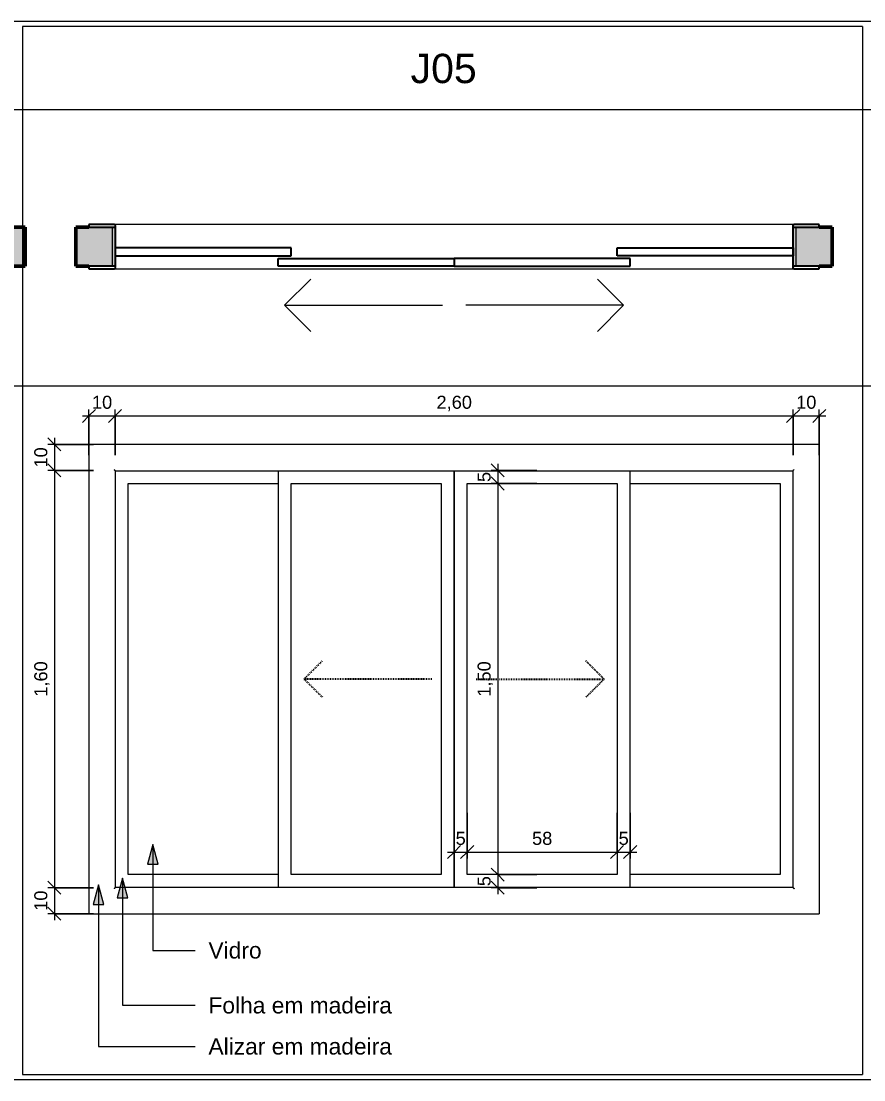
# Model space of a CAD drawing. Header units: millimetres. Extents: x 502 to 50962, y -45 to 5297.
# Drawn here: x 42833 to 46064, y 1167 to 5227 of the extents above; entities that cross this region are included whole.
import ezdxf

# ---------------------------------------------------------------- set-up
doc = ezdxf.new("R2010")
doc.units = ezdxf.units.MM
doc.linetypes.add('Dash', pattern=[6.35, 3.175, -3.175])
for name, color, linetype, lineweight in [('A-ANNO-DIMS', 211, 'Continuous', 9), ('A-ANNO-DIMS-25', 211, 'Continuous', 9), ('A-DETL-THIN', 151, 'Continuous', 9), ('A-GLAZ', 151, 'Continuous', 25), ('A-GLAZ-HDLN', 1, 'Dash', 25), ('A-WALL', 113, 'Continuous', 50), ('A-WALL-PATT', 111, 'Continuous', 25), ('G-ANNO-TEXT', 231, 'Continuous', 9)]:
    doc.layers.add(name, color=color, linetype=linetype, lineweight=lineweight)
doc.styles.add('@Arial Unicode MS', font='', dxfattribs={"height": 50})
doc.styles.add('Arial', font='arial.ttf', dxfattribs={"height": 112.5})
doc.styles.add('Arial_3', font='arial.ttf', dxfattribs={"height": 62.5})
doc.styles.get('@Arial Unicode MS').set_extended_font_data('@Arial Unicode MS')
doc.dimstyles.new('CRT_-__Metros_-_Linha_de_chamada_3_5_mm', dxfattribs={"dimscale": 304.8, "dimtxt": 50.292243, "dimasz": 0.164042, "dimexe": 0.082021, "dimexo": 0.0625, "dimgap": 0.04101, "dimtad": 1, "dimlfac": 0.001, "dimrnd": 0.01, "dimzin": 0, "dimdsep": 46, "dimtxsty": '@Arial Unicode MS', "dimblk1": 'OBLIQUE', "dimblk2": 'OBLIQUE', "dimsah": 1, "dimcen": 0.09, "dimdle": 0.082021, "dimazin": 0, "dimtfac": 1, "dimtdec": 4, "dimtix": 1, "dimtmove": 0, "dimatfit": 3, "dimfxl": 0.492126, "dimfxlon": 1, "dimtvp": 1, "dimtolj": 1, "dimtzin": 0, "dimarcsym": 2})
doc.dimstyles.new('CRT_-__Metros_-_Linha_de_chamada_3_5_mm_1', dxfattribs={"dimscale": 304.8, "dimtxt": 50.292243, "dimasz": 0.164042, "dimexe": 0.082021, "dimexo": 0.0625, "dimgap": 0.04101, "dimtad": 1, "dimdec": 0, "dimlfac": 0.1, "dimdsep": 46, "dimtxsty": '@Arial Unicode MS', "dimblk1": 'OBLIQUE', "dimblk2": 'OBLIQUE', "dimsah": 1, "dimcen": 0.09, "dimdle": 0.082021, "dimazin": 0, "dimtfac": 1, "dimtdec": 4, "dimtix": 1, "dimtmove": 0, "dimatfit": 3, "dimfxl": 0.492126, "dimfxlon": 1, "dimtvp": 1, "dimtolj": 1, "dimtzin": 0, "dimarcsym": 2})

# ---------------------------------------------------------------- blocks, each defined once
blk = doc.blocks.new('Family - ___-4157164-DETALHAMENTO DE JANELAS')
at = {"layer": 'A-WALL-PATT'}
h = blk.add_hatch(color=256, dxfattribs=at)
h.paths.add_polyline_path([(5706, 4287.4), (5856, 4287.4), (5856, 4437.4), (5706, 4437.4), (5706, 4292.6)])
h.paths.add_polyline_path([(8256, 4287.4), (8406, 4287.4), (8406, 4437.4), (8256, 4437.4)])
at = {"layer": 'A-GLAZ'}
for p, q in [((5852, 4447.4), (5756, 4447.4)), ((5756, 4447.4), (5756, 4437.4)), ((5756, 4437.4), (5856, 4437.4)), ((5856, 4437.4), (5856, 4287.4)), ((5857, 4282.4), (5857, 4442.4)), ((8255, 4442.4), (8255, 4282.4)), ((8256, 4287.4), (8256, 4437.4)), ((8256, 4437.4), (8356, 4437.4)), ((8356, 4447.4), (8260, 4447.4)), ((8356, 4437.4), (8356, 4447.4)), ((5856, 4357.4), (5856, 4327.4)), ((6481, 4357.4), (5856, 4357.4)), ((6481, 4327.4), (6481, 4357.4)), ((7631, 4327.4), (7631, 4357.4)), ((7631, 4357.4), (8256, 4357.4)), ((8256, 4357.4), (8256, 4327.4)), ((5856, 4327.4), (6481, 4327.4)), ((6431, 4287.4), (6431, 4317.4)), ((6431, 4317.4), (7056, 4317.4)), ((7056, 4317.4), (7056, 4287.4)), ((7681, 4317.4), (7056, 4317.4)), ((7056, 4317.4), (7056, 4287.4)), ((8256, 4327.4), (7631, 4327.4)), ((7681, 4287.4), (7681, 4317.4)), ((5756, 4287.4), (5756, 4277.4)), ((5856, 4287.4), (5756, 4287.4)), ((5756, 4277.4), (5852, 4277.4)), ((7056, 4287.4), (6431, 4287.4)), ((7056, 4287.4), (7681, 4287.4)), ((8356, 4287.4), (8256, 4287.4)), ((8260, 4277.4), (8356, 4277.4)), ((8356, 4277.4), (8356, 4287.4))]:
    blk.add_line(p, q, dxfattribs=at)
at = {"layer": 'A-GLAZ', "lineweight": 9}
for p, q in [((5846, 4287.4), (5846, 4437.4)), ((8260, 4447.4), (5852, 4447.4)), ((8266, 4437.4), (8266, 4287.4)), ((5852, 4277.4), (8260, 4277.4)), ((6456, 4137.4), (6556, 4237.4)), ((7656, 4137.4), (7556, 4237.4)), ((6456, 4137.4), (6556, 4037.4)), ((6456, 4137.4), (7011, 4137.4)), ((7656, 4137.4), (7101, 4137.4)), ((7656, 4137.4), (7556, 4037.4))]:
    blk.add_line(p, q, dxfattribs=at)
at = {"layer": 'A-GLAZ'}
for centre, start, end in [((5852, 4442.4), 0, 90), ((8260, 4442.4), 90, 180), ((5852, 4282.4), 270, 0), ((8260, 4282.4), 180, 270)]:
    blk.add_arc(centre, 5, start, end, dxfattribs=at)
at = {"layer": 'A-GLAZ', "lineweight": 9}
for points, knots in [([(5852, 4447.4), (5852.5, 4447.4), (5853.1, 4447.3), (5854, 4447), (5854.4, 4446.8), (5854.8, 4446.6), (5855.2, 4446.3), (5855.5, 4446), (5855.8, 4445.7), (5856.1, 4445.4), (5856.4, 4444.9), (5856.7, 4444.3), (5856.9, 4443.5), (5857, 4442.8), (5857, 4442.4)], [0, 0, 0, 0, 0.166667, 0.25, 0.333333, 0.375, 0.416667, 0.5, 0.541667, 0.583333, 0.666667, 0.75, 0.833333, 1, 1, 1, 1]), ([(8260, 4447.4), (8259.6, 4447.4), (8258.9, 4447.3), (8258.1, 4447), (8257.6, 4446.8), (8257.3, 4446.6), (8256.9, 4446.3), (8256.6, 4446), (8256.3, 4445.7), (8256, 4445.4), (8255.7, 4444.9), (8255.4, 4444.3), (8255.1, 4443.5), (8255, 4442.8), (8255, 4442.4)], [0, 0, 0, 0, 0.166667, 0.25, 0.333333, 0.375, 0.416667, 0.5, 0.541667, 0.583333, 0.666667, 0.75, 0.833333, 1, 1, 1, 1]), ([(5857, 4282.4), (5857, 4282), (5856.9, 4281.3), (5856.7, 4280.5), (5856.4, 4279.9), (5856.1, 4279.4), (5855.8, 4279.1), (5855.5, 4278.8), (5855.1, 4278.4), (5854.6, 4278.1), (5854.2, 4277.9), (5853.8, 4277.7), (5853.1, 4277.5), (5852.5, 4277.4), (5852, 4277.4)], [0, 0, 0, 0, 0.166667, 0.25, 0.333333, 0.416667, 0.458333, 0.5, 0.583333, 0.666667, 0.708333, 0.75, 0.833333, 1, 1, 1, 1]), ([(8255, 4282.4), (8255, 4282), (8255.1, 4281.3), (8255.4, 4280.5), (8255.7, 4279.9), (8256, 4279.4), (8256.3, 4279.1), (8256.6, 4278.8), (8257, 4278.4), (8257.4, 4278.1), (8257.8, 4277.9), (8258.2, 4277.7), (8258.9, 4277.5), (8259.6, 4277.4), (8260, 4277.4)], [0, 0, 0, 0, 0.166667, 0.25, 0.333333, 0.416667, 0.458333, 0.5, 0.583333, 0.666667, 0.708333, 0.75, 0.833333, 1, 1, 1, 1])]:
    blk.add_open_spline(points, degree=3, knots=knots, dxfattribs=at)
at = {"layer": 'A-WALL'}
for p, q in [((5756, 4437.4), (5706, 4437.4)), ((5706, 4437.4), (5706, 4287.4)), ((8406, 4437.4), (8356, 4437.4)), ((8406, 4287.4), (8406, 4437.4)), ((5706, 4287.4), (5756, 4287.4)), ((8356, 4287.4), (8406, 4287.4))]:
    blk.add_line(p, q, dxfattribs=at)
blk = doc.blocks.new('Family - ___-4157260-DETALHAMENTO DE JANELAS')
at = {"layer": 'A-WALL-PATT'}
h = blk.add_hatch(color=256, dxfattribs=at)
h.paths.add_polyline_path([(11450.8, 4287.4), (11500.8, 4287.4), (11500.8, 4437.4), (11350.8, 4437.4), (11350.8, 4287.4), (11385.5, 4287.4)])
h.paths.add_polyline_path([(8650.8, 4287.4), (8750.8, 4287.4), (8750.8, 4437.4), (8600.8, 4437.4), (8600.8, 4287.4)])
at = {"layer": 'A-GLAZ'}
for p, q in [((8746.8, 4447.4), (8650.8, 4447.4)), ((8650.8, 4447.4), (8650.8, 4437.4)), ((8650.8, 4437.4), (8750.8, 4437.4)), ((8750.8, 4437.4), (8750.8, 4287.4)), ((8751.8, 4282.4), (8751.8, 4442.4)), ((11349.8, 4442.4), (11349.8, 4282.4)), ((11350.8, 4287.4), (11350.8, 4437.4)), ((11350.8, 4437.4), (11450.8, 4437.4)), ((11450.8, 4447.4), (11354.8, 4447.4)), ((11450.8, 4437.4), (11450.8, 4447.4)), ((8750.8, 4357.4), (8750.8, 4327.4)), ((9425.8, 4357.4), (8750.8, 4357.4)), ((9425.8, 4327.4), (9425.8, 4357.4)), ((10675.8, 4327.4), (10675.8, 4357.4)), ((10675.8, 4357.4), (11350.8, 4357.4)), ((11350.8, 4357.4), (11350.8, 4327.4)), ((8750.8, 4327.4), (9425.8, 4327.4)), ((9375.8, 4287.4), (9375.8, 4317.4)), ((9375.8, 4317.4), (10050.8, 4317.4)), ((10050.8, 4317.4), (10050.8, 4287.4)), ((10725.8, 4317.4), (10050.8, 4317.4)), ((10050.8, 4317.4), (10050.8, 4287.4)), ((11350.8, 4327.4), (10675.8, 4327.4)), ((10725.8, 4287.4), (10725.8, 4317.4)), ((8650.8, 4287.4), (8650.8, 4277.4)), ((8750.8, 4287.4), (8650.8, 4287.4)), ((8650.8, 4277.4), (8746.8, 4277.4)), ((10050.8, 4287.4), (9375.8, 4287.4)), ((10050.8, 4287.4), (10725.8, 4287.4)), ((11450.8, 4287.4), (11350.8, 4287.4)), ((11354.8, 4277.4), (11450.8, 4277.4)), ((11450.8, 4277.4), (11450.8, 4287.4))]:
    blk.add_line(p, q, dxfattribs=at)
at = {"layer": 'A-GLAZ', "lineweight": 9}
for p, q in [((8740.8, 4287.4), (8740.8, 4437.4)), ((11354.8, 4447.4), (8746.8, 4447.4)), ((11360.8, 4437.4), (11360.8, 4287.4)), ((8746.8, 4277.4), (11354.8, 4277.4)), ((9400.8, 4137.4), (9500.8, 4237.4)), ((10700.8, 4137.4), (10600.8, 4237.4)), ((9400.8, 4137.4), (9500.8, 4037.4)), ((9400.8, 4137.4), (10005.8, 4137.4)), ((10700.8, 4137.4), (10095.8, 4137.4)), ((10700.8, 4137.4), (10600.8, 4037.4))]:
    blk.add_line(p, q, dxfattribs=at)
at = {"layer": 'A-GLAZ'}
for centre, start, end in [((8746.8, 4442.4), 0, 90), ((11354.8, 4442.4), 90, 180), ((8746.8, 4282.4), 270, 0), ((11354.8, 4282.4), 180, 270)]:
    blk.add_arc(centre, 5, start, end, dxfattribs=at)
at = {"layer": 'A-GLAZ', "lineweight": 9}
for points, knots in [([(8746.8, 4447.4), (8747.3, 4447.4), (8747.9, 4447.3), (8748.7, 4447), (8749.2, 4446.8), (8749.6, 4446.6), (8750, 4446.3), (8750.3, 4446), (8750.6, 4445.7), (8750.9, 4445.4), (8751.2, 4444.9), (8751.5, 4444.3), (8751.7, 4443.5), (8751.8, 4442.8), (8751.8, 4442.4)], [0, 0, 0, 0, 0.166667, 0.25, 0.333333, 0.375, 0.416667, 0.5, 0.541667, 0.583333, 0.666667, 0.75, 0.833333, 1, 1, 1, 1]), ([(11354.8, 4447.4), (11354.4, 4447.4), (11353.7, 4447.3), (11352.9, 4447), (11352.4, 4446.8), (11352, 4446.6), (11351.7, 4446.3), (11351.4, 4446), (11351.1, 4445.7), (11350.8, 4445.4), (11350.5, 4444.9), (11350.2, 4444.3), (11349.9, 4443.5), (11349.8, 4442.8), (11349.8, 4442.4)], [0, 0, 0, 0, 0.166667, 0.25, 0.333333, 0.375, 0.416667, 0.5, 0.541667, 0.583333, 0.666667, 0.75, 0.833333, 1, 1, 1, 1]), ([(8751.8, 4282.4), (8751.8, 4282), (8751.7, 4281.3), (8751.5, 4280.5), (8751.2, 4279.9), (8750.9, 4279.4), (8750.6, 4279.1), (8750.3, 4278.8), (8749.9, 4278.4), (8749.4, 4278.1), (8749, 4277.9), (8748.6, 4277.7), (8747.9, 4277.5), (8747.3, 4277.4), (8746.8, 4277.4)], [0, 0, 0, 0, 0.166667, 0.25, 0.333333, 0.416667, 0.458333, 0.5, 0.583333, 0.666667, 0.708333, 0.75, 0.833333, 1, 1, 1, 1]), ([(11349.8, 4282.4), (11349.8, 4282), (11349.9, 4281.3), (11350.2, 4280.5), (11350.5, 4279.9), (11350.8, 4279.4), (11351.1, 4279.1), (11351.4, 4278.8), (11351.8, 4278.4), (11352.2, 4278.1), (11352.6, 4277.9), (11353, 4277.7), (11353.7, 4277.5), (11354.4, 4277.4), (11354.8, 4277.4)], [0, 0, 0, 0, 0.166667, 0.25, 0.333333, 0.416667, 0.458333, 0.5, 0.583333, 0.666667, 0.708333, 0.75, 0.833333, 1, 1, 1, 1])]:
    blk.add_open_spline(points, degree=3, knots=knots, dxfattribs=at)
at = {"layer": 'A-WALL'}
for p, q in [((8650.8, 4437.4), (8600.8, 4437.4)), ((8600.8, 4437.4), (8600.8, 4287.4)), ((11500.8, 4437.4), (11450.8, 4437.4)), ((11500.8, 4287.4), (11500.8, 4437.4)), ((8600.8, 4287.4), (8650.8, 4287.4)), ((11450.8, 4287.4), (11500.8, 4287.4))]:
    blk.add_line(p, q, dxfattribs=at)
blk = doc.blocks.new('Family - ___-4157262-DETALHAMENTO DE JANELAS')
at = {"layer": 'A-GLAZ', "lineweight": 9}
for p, q in [((8650.8, 3603.9), (8650.8, 1803.9)), ((11450.8, 3603.9), (8650.8, 3603.9)), ((11450.8, 3603.9), (11450.8, 1803.9)), ((8751.8, 1904.9), (8751.8, 3502.9)), ((8751.8, 3502.9), (11349.8, 3502.9)), ((9375.8, 3502.9), (9375.8, 1904.9)), ((10050.8, 1904.9), (10050.8, 3502.9)), ((10050.8, 3502.9), (10050.8, 1904.9)), ((10725.8, 1904.9), (10725.8, 3503)), ((11349.8, 3502.9), (11349.8, 1904.9)), ((8800.8, 1953.9), (8800.8, 3453.9)), ((8800.8, 3453.9), (9375.8, 3453.9)), ((9425.8, 1953.9), (9425.8, 3453.9)), ((9425.8, 3453.9), (10000.8, 3453.9)), ((10000.8, 3453.9), (10000.8, 1953.9)), ((10100.8, 3453.9), (10675.8, 3453.9)), ((10100.8, 1953.9), (10100.8, 3453.9)), ((10675.8, 3453.9), (10675.8, 1953.9)), ((10725.8, 3453.9), (11300.8, 3453.9)), ((11300.8, 3453.9), (11300.8, 1953.9)), ((9375.8, 1953.9), (8800.8, 1953.9)), ((10000.8, 1953.9), (9425.8, 1953.9)), ((10675.8, 1953.9), (10100.8, 1953.9)), ((11300.8, 1953.9), (10725.8, 1953.9)), ((11349.8, 1904.9), (8751.8, 1904.9)), ((8650.8, 1803.9), (11450.8, 1803.9))]:
    blk.add_line(p, q, dxfattribs=at)
for points, knots in [([(8751.8, 3502.9), (8751.8, 3502.9), (8751.7, 3503), (8751.5, 3503.3), (8751.2, 3503.6), (8750.9, 3503.9), (8750.6, 3504.2), (8750.3, 3504.5), (8749.9, 3504.9), (8749.4, 3505.3), (8749, 3505.7), (8748.6, 3506.1), (8747.9, 3506.9), (8747.3, 3507.5), (8746.8, 3507.9)], [0, 0, 0, 0, 0.166667, 0.25, 0.333333, 0.416667, 0.458333, 0.5, 0.583333, 0.666667, 0.708333, 0.75, 0.833333, 1, 1, 1, 1]), ([(11354.8, 3507.9), (11354.4, 3507.5), (11353.7, 3506.9), (11352.9, 3506), (11352.4, 3505.5), (11352.1, 3505.2), (11351.7, 3504.8), (11351.4, 3504.5), (11351.1, 3504.2), (11350.8, 3503.9), (11350.5, 3503.6), (11350.2, 3503.3), (11349.9, 3503), (11349.8, 3502.9), (11349.8, 3502.9)], [-1, -1, -1, -1, -0.833333, -0.75, -0.666667, -0.625, -0.583333, -0.5, -0.458333, -0.416667, -0.333333, -0.25, -0.166667, 0, 0, 0, 0]), ([(8751.8, 1904.9), (8751.8, 1904.9), (8751.7, 1904.9), (8751.5, 1904.6), (8751.2, 1904.3), (8750.9, 1904), (8750.6, 1903.7), (8750.3, 1903.4), (8749.9, 1903), (8749.4, 1902.5), (8749, 1902.2), (8748.6, 1901.8), (8747.9, 1901), (8747.3, 1900.4), (8746.8, 1899.9)], [0, 0, 0, 0, 0.166667, 0.25, 0.333333, 0.416667, 0.458333, 0.5, 0.583333, 0.666667, 0.708333, 0.75, 0.833333, 1, 1, 1, 1]), ([(11349.8, 1904.9), (11349.8, 1904.9), (11349.9, 1904.9), (11350.2, 1904.6), (11350.5, 1904.3), (11350.8, 1904), (11351.1, 1903.7), (11351.4, 1903.4), (11351.8, 1903), (11352.2, 1902.5), (11352.6, 1902.2), (11353, 1901.8), (11353.7, 1901), (11354.4, 1900.4), (11354.8, 1899.9)], [0, 0, 0, 0, 0.166667, 0.25, 0.333333, 0.416667, 0.458333, 0.5, 0.583333, 0.666667, 0.708333, 0.75, 0.833333, 1, 1, 1, 1])]:
    blk.add_open_spline(points, degree=3, knots=knots, dxfattribs=at)
at = {"layer": 'A-GLAZ-HDLN'}
for p, q in [((9475.8, 2703.9), (9546.5, 2774.7)), ((10625.8, 2703.9), (10555.1, 2774.7)), ((9475.8, 2703.9), (9546.5, 2633.2)), ((9965.8, 2703.9), (9475.8, 2703.9)), ((10135.8, 2703.9), (10625.8, 2703.9)), ((10625.8, 2703.9), (10555.1, 2633.2))]:
    blk.add_line(p, q, dxfattribs=at)
blk = doc.blocks.new('DIMBLOCK158-DETALHAMENTO DE JANELAS')
at = {"layer": 'A-ANNO-DIMS-25', "lineweight": 18, "transparency": 16777216}
for p, q in [((43092.8, 3713.1), (43117.8, 3738.1)), ((43192.8, 3713.1), (43217.8, 3738.1)), ((43092.8, 3713.1), (43067.8, 3688.1)), ((43192.8, 3713.1), (43167.8, 3688.1))]:
    blk.add_line(p, q, dxfattribs=at)
at = {"layer": 'A-ANNO-DIMS-25', "transparency": 16777216}
for p, q in [((43092.8, 3563.1), (43092.8, 3738.1)), ((43192.8, 3563.1), (43192.8, 3738.1)), ((43067.8, 3713.1), (43192.8, 3713.1)), ((43092.8, 3713.1), (43092.8, 3563.1)), ((43192.8, 3713.1), (43192.8, 3563.1))]:
    blk.add_line(p, q, dxfattribs=at)
at = {"layer": 'A-ANNO-DIMS-25', "color": 0, "transparency": 16777216, "insert": (43104.1, 3790.5), "char_height": 50, "width": 92.937, "attachment_point": 1, "line_spacing_factor": 1.117605, "style": '@Arial Unicode MS'}
blk.add_mtext('10', dxfattribs=at)
blk = doc.blocks.new('_Oblique')
at = {"color": 0, "linetype": 'ByBlock', "lineweight": -2}
blk.add_line((-0.5, -0.5), (0.5, 0.5), dxfattribs=at)
blk = doc.blocks.new('DIMBLOCK159-DETALHAMENTO DE JANELAS')
at = {"layer": 'A-ANNO-DIMS-25', "lineweight": 18, "transparency": 16777216}
for p, q in [((43192.8, 3713.1), (43217.8, 3738.1)), ((45792.8, 3713.1), (45817.8, 3738.1)), ((43192.8, 3713.1), (43167.8, 3688.1)), ((45792.8, 3713.1), (45767.8, 3688.1))]:
    blk.add_line(p, q, dxfattribs=at)
at = {"layer": 'A-ANNO-DIMS-25', "transparency": 16777216}
for p, q in [((43192.8, 3563.1), (43192.8, 3738.1)), ((45792.8, 3563.1), (45792.8, 3738.1)), ((43192.8, 3713.1), (45792.8, 3713.1)), ((43192.8, 3713.1), (43192.8, 3563.1)), ((45792.8, 3713.1), (45792.8, 3563.1))]:
    blk.add_line(p, q, dxfattribs=at)
at = {"layer": 'A-ANNO-DIMS-25', "color": 0, "transparency": 16777216, "insert": (44425.2, 3790.5), "char_height": 50, "width": 162.337, "attachment_point": 1, "line_spacing_factor": 1.117605, "style": '@Arial Unicode MS'}
blk.add_mtext('2,60', dxfattribs=at)
blk = doc.blocks.new('DIMBLOCK160-DETALHAMENTO DE JANELAS')
at = {"layer": 'A-ANNO-DIMS-25', "lineweight": 18, "transparency": 16777216}
for p, q in [((45792.8, 3713.1), (45817.8, 3738.1)), ((45892.8, 3713.1), (45917.8, 3738.1)), ((45792.8, 3713.1), (45767.8, 3688.1)), ((45892.8, 3713.1), (45867.8, 3688.1))]:
    blk.add_line(p, q, dxfattribs=at)
at = {"layer": 'A-ANNO-DIMS-25', "transparency": 16777216}
for p, q in [((45792.8, 3563.1), (45792.8, 3738.1)), ((45892.8, 3563.1), (45892.8, 3738.1)), ((45792.8, 3713.1), (45917.8, 3713.1)), ((45792.8, 3713.1), (45792.8, 3563.1)), ((45892.8, 3713.1), (45892.8, 3563.1))]:
    blk.add_line(p, q, dxfattribs=at)
at = {"layer": 'A-ANNO-DIMS-25', "color": 0, "transparency": 16777216, "insert": (45804.1, 3790.5), "char_height": 50, "width": 92.937, "attachment_point": 1, "line_spacing_factor": 1.117605, "style": '@Arial Unicode MS'}
blk.add_mtext('10', dxfattribs=at)
blk = doc.blocks.new('DIMBLOCK161-DETALHAMENTO DE JANELAS')
at = {"layer": 'A-ANNO-DIMS-25', "lineweight": 18, "transparency": 16777216}
for p, q in [((42960.4, 3603.9), (42935.4, 3628.9)), ((42960.4, 3603.9), (42985.4, 3578.9)), ((42960.4, 3503.9), (42935.4, 3528.9)), ((42960.4, 3503.9), (42985.4, 3478.9))]:
    blk.add_line(p, q, dxfattribs=at)
at = {"layer": 'A-ANNO-DIMS-25', "transparency": 16777216}
for p, q in [((42960.4, 3628.9), (42960.4, 3503.9)), ((43110.4, 3603.9), (42935.4, 3603.9)), ((42960.4, 3603.9), (43110.4, 3603.9)), ((43110.4, 3503.9), (42935.4, 3503.9)), ((42960.4, 3503.9), (43110.4, 3503.9))]:
    blk.add_line(p, q, dxfattribs=at)
at = {"layer": 'A-ANNO-DIMS-25', "color": 0, "transparency": 16777216, "insert": (42883, 3515.2), "char_height": 50, "width": 92.937, "attachment_point": 1, "rotation": 90, "line_spacing_factor": 1.117605, "style": '@Arial Unicode MS'}
blk.add_mtext('10', dxfattribs=at)
blk = doc.blocks.new('DIMBLOCK162-DETALHAMENTO DE JANELAS')
at = {"layer": 'A-ANNO-DIMS-25', "lineweight": 18, "transparency": 16777216}
for p, q in [((42960.4, 3503.9), (42935.4, 3528.9)), ((42960.4, 3503.9), (42985.4, 3478.9)), ((42960.4, 1903.9), (42935.4, 1928.9)), ((42960.4, 1903.9), (42985.4, 1878.9))]:
    blk.add_line(p, q, dxfattribs=at)
at = {"layer": 'A-ANNO-DIMS-25', "transparency": 16777216}
for p, q in [((43110.4, 3503.9), (42935.4, 3503.9)), ((42960.4, 3503.9), (42960.4, 1903.9)), ((42960.4, 3503.9), (43110.4, 3503.9)), ((43110.4, 1903.9), (42935.4, 1903.9)), ((42960.4, 1903.9), (43110.4, 1903.9))]:
    blk.add_line(p, q, dxfattribs=at)
at = {"layer": 'A-ANNO-DIMS-25', "color": 0, "transparency": 16777216, "insert": (42883, 2636.3), "char_height": 50, "width": 162.337, "attachment_point": 1, "rotation": 90, "line_spacing_factor": 1.117605, "style": '@Arial Unicode MS'}
blk.add_mtext('1,60', dxfattribs=at)
blk = doc.blocks.new('DIMBLOCK163-DETALHAMENTO DE JANELAS')
at = {"layer": 'A-ANNO-DIMS-25', "lineweight": 18, "transparency": 16777216}
for p, q in [((42960.4, 1903.9), (42935.4, 1928.9)), ((42960.4, 1903.9), (42985.4, 1878.9)), ((42960.4, 1803.9), (42935.4, 1828.9)), ((42960.4, 1803.9), (42985.4, 1778.9))]:
    blk.add_line(p, q, dxfattribs=at)
at = {"layer": 'A-ANNO-DIMS-25', "transparency": 16777216}
for p, q in [((43110.4, 1903.9), (42935.4, 1903.9)), ((42960.4, 1903.9), (42960.4, 1778.9)), ((42960.4, 1903.9), (43110.4, 1903.9)), ((43110.4, 1803.9), (42935.4, 1803.9)), ((42960.4, 1803.9), (43110.4, 1803.9))]:
    blk.add_line(p, q, dxfattribs=at)
at = {"layer": 'A-ANNO-DIMS-25', "color": 0, "transparency": 16777216, "insert": (42883, 1815.2), "char_height": 50, "width": 92.937, "attachment_point": 1, "rotation": 90, "line_spacing_factor": 1.117605, "style": '@Arial Unicode MS'}
blk.add_mtext('10', dxfattribs=at)
blk = doc.blocks.new('DIMBLOCK164-DETALHAMENTO DE JANELAS')
at = {"layer": 'A-ANNO-DIMS-25', "transparency": 16777216}
for p, q in [((44492.8, 2190.7), (44492.8, 2015.7)), ((44492.8, 2040.7), (44492.8, 2190.7)), ((44542.8, 2190.7), (44542.8, 2015.7)), ((44542.8, 2040.7), (44542.8, 2190.7)), ((44467.8, 2040.7), (44542.8, 2040.7))]:
    blk.add_line(p, q, dxfattribs=at)
at = {"layer": 'A-ANNO-DIMS-25', "lineweight": 18, "transparency": 16777216}
for p, q in [((44492.8, 2040.7), (44467.8, 2015.7)), ((44492.8, 2040.7), (44517.8, 2065.7)), ((44542.8, 2040.7), (44517.8, 2015.7)), ((44542.8, 2040.7), (44567.8, 2065.7))]:
    blk.add_line(p, q, dxfattribs=at)
at = {"layer": 'A-ANNO-DIMS-25', "color": 0, "transparency": 16777216, "insert": (44498.5, 2118.1), "char_height": 50, "width": 46.468, "attachment_point": 1, "line_spacing_factor": 1.117605, "style": '@Arial Unicode MS'}
blk.add_mtext('5', dxfattribs=at)
blk = doc.blocks.new('DIMBLOCK165-DETALHAMENTO DE JANELAS')
at = {"layer": 'A-ANNO-DIMS-25', "transparency": 16777216}
for p, q in [((44542.8, 2190.7), (44542.8, 2015.7)), ((44542.8, 2040.7), (44542.8, 2190.7)), ((45117.8, 2190.7), (45117.8, 2015.7)), ((45117.8, 2040.7), (45117.8, 2190.7)), ((44542.8, 2040.7), (45117.8, 2040.7))]:
    blk.add_line(p, q, dxfattribs=at)
at = {"layer": 'A-ANNO-DIMS-25', "lineweight": 18, "transparency": 16777216}
for p, q in [((44542.8, 2040.7), (44517.8, 2015.7)), ((44542.8, 2040.7), (44567.8, 2065.7)), ((45117.8, 2040.7), (45092.8, 2015.7)), ((45117.8, 2040.7), (45142.8, 2065.7))]:
    blk.add_line(p, q, dxfattribs=at)
at = {"layer": 'A-ANNO-DIMS-25', "color": 0, "transparency": 16777216, "insert": (44791.6, 2118.1), "char_height": 50, "width": 92.937, "attachment_point": 1, "line_spacing_factor": 1.117605, "style": '@Arial Unicode MS'}
blk.add_mtext('58', dxfattribs=at)
blk = doc.blocks.new('DIMBLOCK166-DETALHAMENTO DE JANELAS')
at = {"layer": 'A-ANNO-DIMS-25', "transparency": 16777216}
for p, q in [((45117.8, 2190.7), (45117.8, 2015.7)), ((45117.8, 2040.7), (45117.8, 2190.7)), ((45167.8, 2190.7), (45167.8, 2015.7)), ((45167.8, 2040.7), (45167.8, 2190.7)), ((45117.8, 2040.7), (45192.8, 2040.7))]:
    blk.add_line(p, q, dxfattribs=at)
at = {"layer": 'A-ANNO-DIMS-25', "lineweight": 18, "transparency": 16777216}
for p, q in [((45117.8, 2040.7), (45092.8, 2015.7)), ((45117.8, 2040.7), (45142.8, 2065.7)), ((45167.8, 2040.7), (45142.8, 2015.7)), ((45167.8, 2040.7), (45192.8, 2065.7))]:
    blk.add_line(p, q, dxfattribs=at)
at = {"layer": 'A-ANNO-DIMS-25', "color": 0, "transparency": 16777216, "insert": (45123.5, 2118.1), "char_height": 50, "width": 46.468, "attachment_point": 1, "line_spacing_factor": 1.117605, "style": '@Arial Unicode MS'}
blk.add_mtext('5', dxfattribs=at)
blk = doc.blocks.new('DIMBLOCK167-DETALHAMENTO DE JANELAS')
at = {"layer": 'A-ANNO-DIMS-25', "lineweight": 18, "transparency": 16777216}
for p, q in [((44660.2, 3503.9), (44635.2, 3528.9)), ((44660.2, 3503.9), (44685.2, 3478.9)), ((44660.2, 3453.9), (44635.2, 3478.9)), ((44660.2, 3453.9), (44685.2, 3428.9))]:
    blk.add_line(p, q, dxfattribs=at)
at = {"layer": 'A-ANNO-DIMS-25', "transparency": 16777216}
for p, q in [((44810.2, 3503.9), (44635.2, 3503.9)), ((44660.2, 3528.9), (44660.2, 3453.9)), ((44660.2, 3503.9), (44810.2, 3503.9)), ((44810.2, 3453.9), (44635.2, 3453.9)), ((44660.2, 3453.9), (44810.2, 3453.9))]:
    blk.add_line(p, q, dxfattribs=at)
at = {"layer": 'A-ANNO-DIMS-25', "color": 0, "transparency": 16777216, "insert": (44582.8, 3459.6), "char_height": 50, "width": 46.468, "attachment_point": 1, "rotation": 90, "line_spacing_factor": 1.117605, "style": '@Arial Unicode MS'}
blk.add_mtext('5', dxfattribs=at)
blk = doc.blocks.new('DIMBLOCK168-DETALHAMENTO DE JANELAS')
at = {"layer": 'A-ANNO-DIMS-25', "lineweight": 18, "transparency": 16777216}
for p, q in [((44660.2, 3453.9), (44635.2, 3478.9)), ((44660.2, 3453.9), (44685.2, 3428.9)), ((44660.2, 1953.9), (44635.2, 1978.9)), ((44660.2, 1953.9), (44685.2, 1928.9))]:
    blk.add_line(p, q, dxfattribs=at)
at = {"layer": 'A-ANNO-DIMS-25', "transparency": 16777216}
for p, q in [((44810.2, 3453.9), (44635.2, 3453.9)), ((44660.2, 3453.9), (44660.2, 1953.9)), ((44660.2, 3453.9), (44810.2, 3453.9)), ((44810.2, 1953.9), (44635.2, 1953.9)), ((44660.2, 1953.9), (44810.2, 1953.9))]:
    blk.add_line(p, q, dxfattribs=at)
at = {"layer": 'A-ANNO-DIMS-25', "color": 0, "transparency": 16777216, "insert": (44582.8, 2636.3), "char_height": 50, "width": 162.337, "attachment_point": 1, "rotation": 90, "line_spacing_factor": 1.117605, "style": '@Arial Unicode MS'}
blk.add_mtext('1,50', dxfattribs=at)
blk = doc.blocks.new('DIMBLOCK169-DETALHAMENTO DE JANELAS')
at = {"layer": 'A-ANNO-DIMS-25', "lineweight": 18, "transparency": 16777216}
for p, q in [((44660.2, 1953.9), (44635.2, 1978.9)), ((44660.2, 1953.9), (44685.2, 1928.9)), ((44660.2, 1903.9), (44635.2, 1928.9)), ((44660.2, 1903.9), (44685.2, 1878.9))]:
    blk.add_line(p, q, dxfattribs=at)
at = {"layer": 'A-ANNO-DIMS-25', "transparency": 16777216}
for p, q in [((44810.2, 1953.9), (44635.2, 1953.9)), ((44660.2, 1953.9), (44660.2, 1878.9)), ((44660.2, 1953.9), (44810.2, 1953.9)), ((44810.2, 1903.9), (44635.2, 1903.9)), ((44660.2, 1903.9), (44810.2, 1903.9))]:
    blk.add_line(p, q, dxfattribs=at)
at = {"layer": 'A-ANNO-DIMS-25', "color": 0, "transparency": 16777216, "insert": (44582.8, 1909.6), "char_height": 50, "width": 46.468, "attachment_point": 1, "rotation": 90, "line_spacing_factor": 1.117605, "style": '@Arial Unicode MS'}
blk.add_mtext('5', dxfattribs=at)

msp = doc.modelspace()

# ---------------------------------------------------------------- hatches: boundary and pattern name
at = {"layer": 'G-ANNO-TEXT'}
for points in [[(43337.759, 2069.44), (43317.662, 1994.44), (43357.855, 1994.44)], [(43129.331, 1914.231), (43109.235, 1839.231), (43149.428, 1839.231)], [(43221.113, 1940.516), (43201.017, 1865.516), (43241.209, 1865.516)]]:
    msp.add_hatch(color=7, dxfattribs=at).paths.add_polyline_path(points)

# ---------------------------------------------------------------- linework, layer by layer
at = {"layer": 'A-DETL-THIN'}
for p, q in [((34978.057, 5227.008), (50962.112, 5227.008)), ((42837.788, 5207.008), (42837.788, 1187.008)), ((46058.706, 5207.008), (42837.788, 5207.008)), ((46058.706, 5207.008), (46058.706, 1187.008)), ((47028.057, 4887.008), (35298.057, 4887.008)), ((50932.112, 4887.008), (35298.057, 4887.008)), ((50932.112, 3827.008), (35298.057, 3827.008)), ((42837.788, 1187.008), (46058.706, 1187.008)), ((50962.112, 1167.008), (34978.057, 1167.008))]:
    msp.add_line(p, q, dxfattribs=at)
at = {"layer": 'G-ANNO-TEXT', "color": 7}
for p, q in [((43337.759, 2069.44), (43317.662, 1994.44)), ((43357.855, 1994.44), (43337.759, 2069.44)), ((43337.759, 2069.44), (43337.759, 1663.514)), ((43317.662, 1994.44), (43357.855, 1994.44)), ((43129.331, 1914.231), (43109.235, 1839.231)), ((43149.428, 1839.231), (43129.331, 1914.231)), ((43129.331, 1914.231), (43129.331, 1295.273)), ((43221.113, 1940.516), (43201.017, 1865.516)), ((43241.209, 1865.516), (43221.113, 1940.516)), ((43221.113, 1940.516), (43221.113, 1452.733)), ((43109.235, 1839.231), (43149.428, 1839.231)), ((43201.017, 1865.516), (43241.209, 1865.516)), ((43337.759, 1663.514), (43500.023, 1663.514)), ((43221.113, 1452.733), (43500.023, 1452.733)), ((43129.331, 1295.273), (43500.023, 1295.273))]:
    msp.add_line(p, q, dxfattribs=at)

# ---------------------------------------------------------------- block references
at = {"layer": 'A-GLAZ', "lineweight": 9}
msp.add_blockref('Family - ___-4157262-DETALHAMENTO DE JANELAS', (34442.006, 0), dxfattribs=at)
at = {"layer": 'A-WALL', "lineweight": 25}
for name in ['Family - ___-4157164-DETALHAMENTO DE JANELAS', 'Family - ___-4157260-DETALHAMENTO DE JANELAS']:
    msp.add_blockref(name, (34442.006, 0), dxfattribs=at)

# ---------------------------------------------------------------- texts
at = {"layer": 'G-ANNO-TEXT', "color": 7, "insert": (44326.033, 5101.947), "char_height": 112.5, "width": 308.64969, "attachment_point": 1, "style": 'Arial', "bg_fill": 3, "box_fill_scale": 1.25, "bg_fill_color": 256, "bg_fill_true_color": 13158600, "bg_fill_transparency": 0}
msp.add_mtext('J05', dxfattribs=at)
at = {"layer": 'G-ANNO-TEXT', "color": 7, "char_height": 62.5, "attachment_point": 1, "style": 'Arial_3'}
for s, insert, width in [('Vidro', (43550.823, 1694.764), 244.51469), ('Folha em madeira', (43550.823, 1483.983), 847.78453), ('Alizar em madeira', (43550.823, 1326.523), 849.78875)]:
    msp.add_mtext(s, dxfattribs=dict(at, insert=insert, width=width))

# ---------------------------------------------------------------- dimensions: what is measured, and where the dimension line sits
at = {"layer": 'A-ANNO-DIMS'}
for base, p1, p2, dimstyle, override, picture, middle in [((43192.835, 3713.136), (43092.835, 3563.136), (43192.835, 3563.136), 'CRT_-__Metros_-_Linha_de_chamada_3_5_mm_1', {"dimpost": '<>', "dimfxl": 100}, 'DIMBLOCK158-DETALHAMENTO DE JANELAS', (43142.835, 3751.181)), ((45792.835, 3713.136), (43192.835, 3563.136), (45792.835, 3563.136), 'CRT_-__Metros_-_Linha_de_chamada_3_5_mm', {"dimpost": '<>', "dimfxl": 2600}, 'DIMBLOCK159-DETALHAMENTO DE JANELAS', (44492.835, 3751.181)), ((45892.835, 3713.136), (45792.835, 3563.136), (45892.835, 3563.136), 'CRT_-__Metros_-_Linha_de_chamada_3_5_mm_1', {"dimpost": '<>', "dimfxl": 100}, 'DIMBLOCK160-DETALHAMENTO DE JANELAS', (45842.835, 3751.181)), ((44542.835, 2040.743), (44492.835, 2190.743), (44542.835, 2190.743), 'CRT_-__Metros_-_Linha_de_chamada_3_5_mm_1', {"dimpost": '<>', "dimfxl": 50}, 'DIMBLOCK164-DETALHAMENTO DE JANELAS', (44517.835, 2078.67)), ((45117.834978762, 2040.743224532), (44542.834978762, 2190.743224532), (45117.834978762, 2190.743224532), 'CRT_-__Metros_-_Linha_de_chamada_3_5_mm_1', {"dimpost": '<>', "dimfxl": 575}, 'DIMBLOCK165-DETALHAMENTO DE JANELAS', (44830.334978762, 2078.788927272)), ((45167.835, 2040.743), (45117.835, 2190.743), (45167.835, 2190.743), 'CRT_-__Metros_-_Linha_de_chamada_3_5_mm_1', {"dimpost": '<>', "dimfxl": 50}, 'DIMBLOCK166-DETALHAMENTO DE JANELAS', (45142.835, 2078.67))]:
    dim = msp.add_linear_dim(base=base, p1=p1, p2=p2, dimstyle=dimstyle, override=override, dxfattribs=at)
    dim.commit()
    dim.dimension.update_dxf_attribs({"geometry": picture, "text_midpoint": middle})
for base, p1, p2, dimstyle, override, picture, middle in [((42960.439, 3503.945), (43110.439, 3603.945), (43110.439, 3503.945), 'CRT_-__Metros_-_Linha_de_chamada_3_5_mm_1', {"dimpost": '<>', "dimfxl": 100}, 'DIMBLOCK161-DETALHAMENTO DE JANELAS', (42922.393, 3553.945)), ((42960.439, 1903.945), (43110.439, 3503.945), (43110.439, 1903.945), 'CRT_-__Metros_-_Linha_de_chamada_3_5_mm', {"dimpost": '<>', "dimfxl": 1600}, 'DIMBLOCK162-DETALHAMENTO DE JANELAS', (42922.393, 2703.945)), ((44660.165, 3453.945), (44810.165, 3503.945), (44810.165, 3453.945), 'CRT_-__Metros_-_Linha_de_chamada_3_5_mm_1', {"dimpost": '<>', "dimfxl": 50}, 'DIMBLOCK167-DETALHAMENTO DE JANELAS', (44622.239, 3478.945)), ((44660.165, 1953.945), (44810.165, 3453.945), (44810.165, 1953.945), 'CRT_-__Metros_-_Linha_de_chamada_3_5_mm', {"dimpost": '<>', "dimfxl": 1500}, 'DIMBLOCK168-DETALHAMENTO DE JANELAS', (44622.12, 2703.945)), ((44660.165, 1903.945), (44810.165, 1953.945), (44810.165, 1903.945), 'CRT_-__Metros_-_Linha_de_chamada_3_5_mm_1', {"dimpost": '<>', "dimfxl": 50}, 'DIMBLOCK169-DETALHAMENTO DE JANELAS', (44622.239, 1928.945)), ((42960.439, 1803.945), (43110.439, 1903.945), (43110.439, 1803.945), 'CRT_-__Metros_-_Linha_de_chamada_3_5_mm_1', {"dimpost": '<>', "dimfxl": 100}, 'DIMBLOCK163-DETALHAMENTO DE JANELAS', (42922.393, 1853.945))]:
    dim = msp.add_linear_dim(base=base, p1=p1, p2=p2, angle=90, dimstyle=dimstyle, override=override, dxfattribs=at)
    dim.commit()
    dim.dimension.update_dxf_attribs({"geometry": picture, "text_midpoint": middle})

doc.saveas('drawing.dxf')
